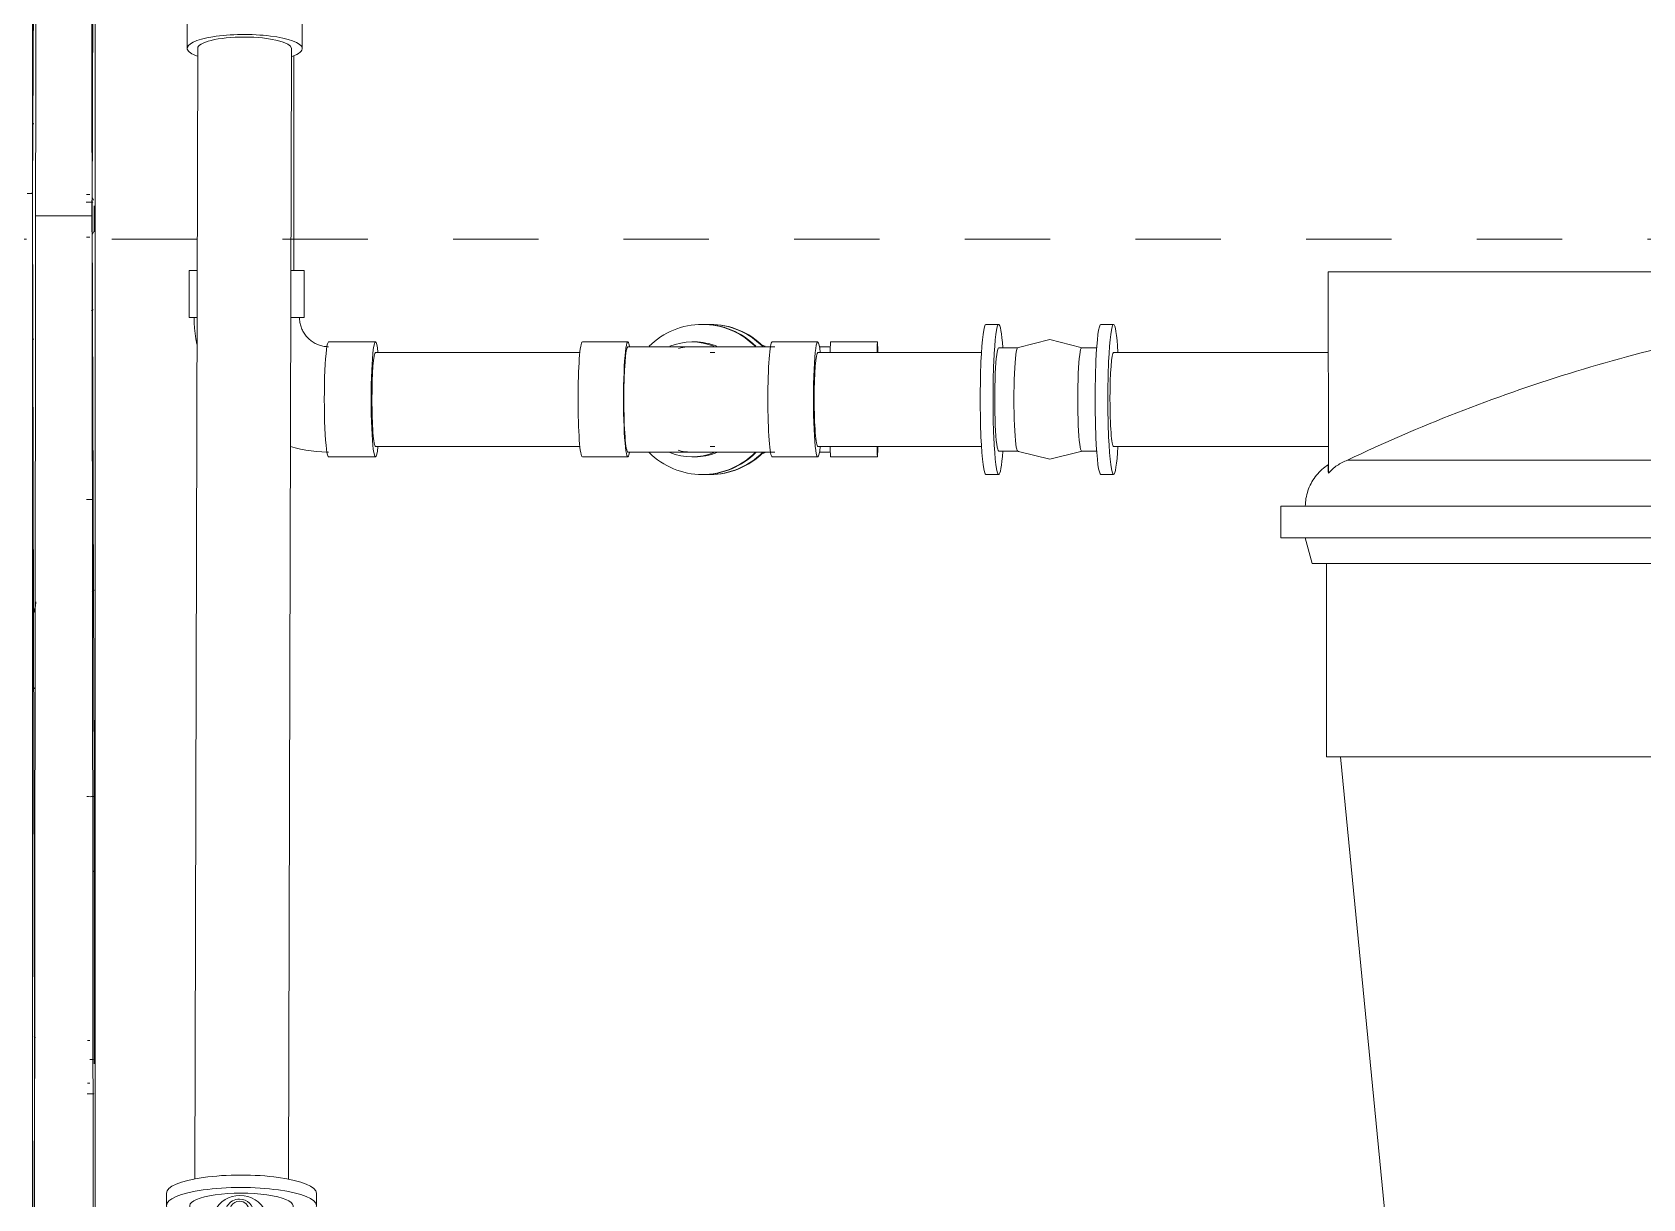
# Model space of a CAD drawing. Header units: metres. Extents: x 3 to 183, y -124 to 10.
# Drawn here: x 118.376 to 120.263, y 0.277 to 1.645 of the extents above; entities that cross this region are included whole.
import ezdxf

# ---------------------------------------------------------------- set-up
doc = ezdxf.new("R2010")
doc.units = ezdxf.units.M
doc.linetypes.add('Centre', pattern=[0.03175, 0.00635, -0.00475, 0.0159, -0.00475])
for name, color, linetype, lineweight in [('A-FLOR-LEVL', 7, 'Continuous', 9), ('A-GENM', 7, 'Continuous', 9), ('P-PIPE', 7, 'Continuous', 9), ('P-SANR-FIXT', 7, 'Continuous', 9)]:
    doc.layers.add(name, color=color, linetype=linetype, lineweight=lineweight)
pattern_1 = [(90, (91.294, 0), (-0.0037, 2e-19), [])]

# ---------------------------------------------------------------- blocks, each defined once
blk = doc.blocks.new('FP_374-Elevación 02')
at = {"layer": 'A-GENM', "color": 8, "true_color": 0x808080}
blk.add_line((91.3615, 0.463), (91.3588, 0.463), dxfattribs=at)
blk = doc.blocks.new('FP_375-Elevación 02')
at = {"layer": 'A-GENM', "color": 8, "true_color": 0x808080}
blk.add_line((91.3588, 0.413), (91.3615, 0.413), dxfattribs=at)
blk = doc.blocks.new('FP_376-Elevación 02')
at = {"layer": 'A-GENM', "color": 8, "true_color": 0x808080}
blk.add_line((91.3615, 1.4544), (91.3576, 1.4544), dxfattribs=at)
at = {"layer": 'A-GENM', "color": 116, "true_color": 0x008040}
blk.add_line((91.3646, 1.4508), (91.3657, 1.448), dxfattribs=at)
blk = doc.blocks.new('FP_377-Elevación 02')
at = {"layer": 'A-GENM', "color": 8, "true_color": 0x808080}
blk.add_line((91.3576, 1.4044), (91.3615, 1.4044), dxfattribs=at)
at = {"layer": 'A-GENM', "color": 116, "true_color": 0x008040}
blk.add_line((91.3657, 1.4107), (91.3646, 1.4079), dxfattribs=at)
blk = doc.blocks.new('FP_382-Elevación 02')
at = {"layer": 'A-GENM', "color": 8, "true_color": 0x808080}
for p, q in [((91.3671, -0.2139), (91.368, 0.44)), ((91.3666, -0.5264), (91.3669, -0.3038))]:
    blk.add_line(p, q, dxfattribs=at)
blk = doc.blocks.new('FP_384-Elevación 02')
at = {"layer": 'A-GENM', "color": 8, "true_color": 0x808080}
blk.add_line((91.368, 0.44), (91.3642, 1.4294), dxfattribs=at)
blk = doc.blocks.new('FP_385-Elevación 02')
at = {"layer": 'A-GENM', "color": 116, "true_color": 0x008040}
for p, q in [((91.3653, 1.3196), (91.3637, 1.3183)), ((91.3666, 0.9912), (91.3644, 0.9894)), ((91.3679, 0.6628), (91.3656, 0.661))]:
    blk.add_line(p, q, dxfattribs=at)
blk = doc.blocks.new('FP_386-Elevación 02')
at = {"layer": 'A-GENM', "color": 8, "true_color": 0x808080}
for p, q in [((91.3657, 1.8276), (91.368, 2.4226)), ((91.3642, 1.4294), (91.3653, 1.7176))]:
    blk.add_line(p, q, dxfattribs=at)
blk = doc.blocks.new('FP_414-Elevación 02')
at = {"layer": 'A-GENM', "color": 8, "true_color": 0x808080}
blk.add_line((91.368, -0.2139), (91.368, 1.7176), dxfattribs=at)
blk = doc.blocks.new('FP_415-Elevación 02')
at = {"layer": 'A-GENM', "color": 116, "true_color": 0x008040}
for p, q in [((91.3592, 1.4455), (91.3573, 1.4456)), ((91.3611, 1.4455), (91.3592, 1.4455)), ((91.3626, 1.4455), (91.3611, 1.4455)), ((91.3639, 1.4456), (91.3626, 1.4455)), ((91.3646, 1.4457), (91.3639, 1.4456)), ((91.3649, 1.4458), (91.3646, 1.4457)), ((91.3597, 1.0971), (91.3577, 1.0972)), ((91.3615, 1.0971), (91.3597, 1.0971)), ((91.3631, 1.0972), (91.3615, 1.0971)), ((91.3643, 1.0972), (91.3631, 1.0972)), ((91.365, 1.0973), (91.3643, 1.0972)), ((91.3653, 1.0975), (91.365, 1.0973)), ((91.3601, 0.7488), (91.3581, 0.7488)), ((91.3619, 0.7487), (91.3601, 0.7488)), ((91.3635, 0.7488), (91.3619, 0.7487)), ((91.3647, 0.7489), (91.3635, 0.7488)), ((91.3655, 0.749), (91.3647, 0.7489)), ((91.3657, 0.7491), (91.3655, 0.749)), ((91.3605, 0.4004), (91.3585, 0.4004)), ((91.3623, 0.4004), (91.3605, 0.4004)), ((91.3639, 0.4004), (91.3623, 0.4004)), ((91.3651, 0.4005), (91.3639, 0.4004)), ((91.3659, 0.4006), (91.3651, 0.4005)), ((91.3661, 0.4007), (91.3659, 0.4006))]:
    blk.add_line(p, q, dxfattribs=at)
blk = doc.blocks.new('FP_416-Elevación 02')
at = {"layer": 'A-GENM', "color": 8, "true_color": 0x808080}
blk.add_line((91.3661, -0.2139), (91.3638, 1.7176), dxfattribs=at)
blk = doc.blocks.new('FP_438-Elevación 02')
at = {"layer": 'A-GENM', "color": 116, "true_color": 0x008040}
for p, q in [((91.2945, 2.1918), (91.2951, 2.1918)), ((91.2951, 2.1918), (91.2957, 2.1917)), ((91.2957, 2.1917), (91.2962, 2.1916)), ((91.2962, 2.1916), (91.2967, 2.1915)), ((91.2967, 2.1915), (91.2972, 2.1913)), ((91.2972, 2.1913), (91.2976, 2.1912)), ((91.2976, 2.1912), (91.2979, 2.191)), ((91.2979, 2.191), (91.2982, 2.1909)), ((91.2982, 2.1909), (91.2983, 2.1907)), ((91.2983, 2.1907), (91.2985, 2.1905)), ((91.2985, 2.1905), (91.2985, 2.1903)), ((91.2942, 1.8651), (91.2948, 1.865)), ((91.2948, 1.865), (91.2953, 1.8649)), ((91.2953, 1.8649), (91.2957, 1.8648)), ((91.2957, 1.8648), (91.2961, 1.8646)), ((91.2961, 1.8646), (91.2964, 1.8645)), ((91.2964, 1.8645), (91.2967, 1.8643)), ((91.2967, 1.8643), (91.2969, 1.8641)), ((91.2969, 1.8641), (91.297, 1.8639)), ((91.297, 1.8639), (91.297, 1.8637)), ((91.2942, 1.5382), (91.2946, 1.5381)), ((91.2946, 1.5381), (91.2949, 1.5379)), ((91.2949, 1.5379), (91.2952, 1.5377)), ((91.2952, 1.5377), (91.2954, 1.5375)), ((91.2954, 1.5375), (91.2955, 1.5374)), ((91.2955, 1.5374), (91.2955, 1.5372))]:
    blk.add_line(p, q, dxfattribs=at)
blk = doc.blocks.new('FP_439-Elevación 02')
at = {"layer": 'A-GENM', "color": 8, "true_color": 0x808080}
blk.add_line((91.2944, 1.4563), (91.299, 2.4623), dxfattribs=at)
blk = doc.blocks.new('FP_440-Elevación 02')
at = {"layer": 'A-GENM', "color": 116, "true_color": 0x008040}
for p, q in [((91.2945, 1.2859), (91.2944, 1.286)), ((91.2946, 1.2858), (91.2945, 1.2859)), ((91.2948, 1.2857), (91.2946, 1.2858)), ((91.2949, 1.2857), (91.2948, 1.2857)), ((91.295, 1.2856), (91.2949, 1.2857)), ((91.295, 1.2855), (91.295, 1.2856)), ((91.2951, 1.2854), (91.295, 1.2855)), ((91.2952, 1.2853), (91.2951, 1.2854)), ((91.2953, 1.2852), (91.2952, 1.2853)), ((91.2954, 1.2852), (91.2953, 1.2852)), ((91.2954, 1.2851), (91.2954, 1.2852)), ((91.2955, 1.285), (91.2954, 1.2851)), ((91.2955, 1.2849), (91.2955, 1.285)), ((91.2956, 1.2848), (91.2955, 1.2849)), ((91.2955, 1.2849), (91.2955, 1.2849)), ((91.2956, 1.2847), (91.2956, 1.2848)), ((91.2956, 1.2846), (91.2956, 1.2847)), ((91.2956, 1.2845), (91.2956, 1.2846)), ((91.2946, 0.8772), (91.2945, 0.8773)), ((91.2948, 0.8771), (91.2946, 0.8772)), ((91.2949, 0.8771), (91.2948, 0.8771)), ((91.2951, 0.877), (91.2949, 0.8771)), ((91.2952, 0.8769), (91.2951, 0.877)), ((91.2953, 0.8768), (91.2952, 0.8769)), ((91.2955, 0.8767), (91.2953, 0.8768)), ((91.2956, 0.8766), (91.2955, 0.8767)), ((91.2957, 0.8765), (91.2956, 0.8766)), ((91.2958, 0.8765), (91.2957, 0.8765)), ((91.2959, 0.8764), (91.2958, 0.8765)), ((91.296, 0.8763), (91.2959, 0.8764)), ((91.2961, 0.8762), (91.296, 0.8763)), ((91.2962, 0.8761), (91.2961, 0.8762)), ((91.2963, 0.876), (91.2962, 0.8761)), ((91.2962, 0.8761), (91.2962, 0.8761)), ((91.2964, 0.8759), (91.2963, 0.876)), ((91.2964, 0.8758), (91.2964, 0.8759)), ((91.2965, 0.8757), (91.2964, 0.8758)), ((91.2965, 0.8756), (91.2965, 0.8757)), ((91.2965, 0.8757), (91.2965, 0.8757)), ((91.2965, 0.8755), (91.2965, 0.8756)), ((91.2966, 0.8754), (91.2965, 0.8755)), ((91.2966, 0.8754), (91.2966, 0.8754)), ((91.2964, 0.4675), (91.2963, 0.4676)), ((91.2966, 0.4674), (91.2964, 0.4675)), ((91.2967, 0.4674), (91.2966, 0.4674)), ((91.2968, 0.4673), (91.2967, 0.4674)), ((91.2969, 0.4672), (91.2968, 0.4673)), ((91.297, 0.4671), (91.2969, 0.4672)), ((91.2971, 0.467), (91.297, 0.4671)), ((91.2972, 0.4669), (91.2971, 0.467)), ((91.2971, 0.467), (91.2971, 0.467)), ((91.2973, 0.4668), (91.2972, 0.4669)), ((91.2973, 0.4667), (91.2973, 0.4668)), ((91.2974, 0.4666), (91.2973, 0.4667)), ((91.2975, 0.4665), (91.2974, 0.4666)), ((91.2974, 0.4666), (91.2974, 0.4666)), ((91.2975, 0.4664), (91.2975, 0.4665)), ((91.2975, 0.4663), (91.2975, 0.4664)), ((91.2975, 0.4662), (91.2975, 0.4663)), ((91.2975, 0.4663), (91.2975, 0.4663))]:
    blk.add_line(p, q, dxfattribs=at)
blk = doc.blocks.new('FP_441-Elevación 02')
at = {"layer": 'A-GENM', "color": 8, "true_color": 0x808080}
blk.add_line((91.2968, 0.4539), (91.2944, 1.4563), dxfattribs=at)
blk = doc.blocks.new('FP_443-Elevación 02')
at = {"layer": 'A-GENM', "color": 8, "true_color": 0x808080}
blk.add_line((91.2945, -0.5311), (91.2968, 0.4539), dxfattribs=at)
blk = doc.blocks.new('FP_444-Elevación 02')
at = {"layer": 'A-GENM', "color": 8, "true_color": 0x808080}
blk.add_line((91.2957, -0.531), (91.3022, 5.3437), dxfattribs=at)
blk = doc.blocks.new('FP_445-Elevación 02')
at = {"layer": 'A-GENM', "color": 116, "true_color": 0x008040}
for p, q in [((91.2956, 0.9641), (91.2957, 0.9644)), ((91.2957, 0.9644), (91.2958, 0.9646)), ((91.2958, 0.9646), (91.2959, 0.9649)), ((91.2959, 0.9649), (91.296, 0.9652)), ((91.296, 0.9652), (91.2961, 0.9655)), ((91.2961, 0.9655), (91.2962, 0.9658)), ((91.2962, 0.9658), (91.2963, 0.9661)), ((91.2963, 0.9664), (91.2964, 0.9667)), ((91.2963, 0.9661), (91.2963, 0.9664)), ((91.2964, 0.9667), (91.2965, 0.967)), ((91.2965, 0.967), (91.2966, 0.9673)), ((91.2966, 0.9673), (91.2967, 0.9676)), ((91.2967, 0.9676), (91.2968, 0.9679)), ((91.2968, 0.9679), (91.2969, 0.9682)), ((91.2969, 0.9685), (91.297, 0.9688)), ((91.2969, 0.9682), (91.2969, 0.9685)), ((91.297, 0.9688), (91.2971, 0.9691)), ((91.2971, 0.9691), (91.2972, 0.9693)), ((91.2972, 0.9696), (91.2973, 0.9699)), ((91.2972, 0.9693), (91.2972, 0.9696)), ((91.2973, 0.9699), (91.2974, 0.9702)), ((91.2974, 0.9705), (91.2975, 0.9708)), ((91.2974, 0.9702), (91.2974, 0.9705)), ((91.2975, 0.9711), (91.2976, 0.9714)), ((91.2975, 0.9708), (91.2975, 0.9711)), ((91.2976, 0.9717), (91.2977, 0.972)), ((91.2976, 0.9714), (91.2976, 0.9717)), ((91.2977, 0.9723), (91.2978, 0.9726)), ((91.2977, 0.972), (91.2977, 0.9723)), ((91.2978, 0.9728), (91.2979, 0.9731)), ((91.2978, 0.9726), (91.2978, 0.9728)), ((91.2979, 0.9737), (91.298, 0.974)), ((91.2979, 0.9734), (91.2979, 0.9737)), ((91.2979, 0.9731), (91.2979, 0.9734)), ((91.298, 0.9749), (91.2981, 0.9752)), ((91.298, 0.9746), (91.298, 0.9749)), ((91.298, 0.9743), (91.298, 0.9746)), ((91.298, 0.974), (91.298, 0.9743)), ((91.2981, 0.9769), (91.2981, 0.9772)), ((91.2981, 0.9766), (91.2981, 0.9769)), ((91.2981, 0.9763), (91.2981, 0.9766)), ((91.2981, 0.976), (91.2981, 0.9763)), ((91.2981, 0.9758), (91.2981, 0.976)), ((91.2981, 0.9755), (91.2981, 0.9758)), ((91.2981, 0.9752), (91.2981, 0.9755))]:
    blk.add_line(p, q, dxfattribs=at)
blk = doc.blocks.new('FP_446-Elevación 02')
at = {"layer": 'A-GENM', "color": 8, "true_color": 0x808080}
blk.add_line((91.2944, -0.5311), (91.2944, 2.4416), dxfattribs=at)
blk = doc.blocks.new('M_Cercha-Bodega - M_Cercha-Bodega-2112394-Elevación 02')
at = {"layer": 'A-GENM', "true_color": 0x008040}
h = blk.add_hatch(dxfattribs=at)
h.set_pattern_fill('FP_67', color=116, style=0, pattern_type=2)
h.set_pattern_definition(pattern_1)
h.paths.add_polyline_path([(91.2941, -0.5311), (91.2945, -0.5311), (91.2962, 0.6992), (91.295, 1.5704), (91.2985, 2.5696), (91.2951, 3.5511), (91.2944, 3.392), (91.2981, 2.3624), (91.2944, 1.3328), (91.2955, 0.8326), (91.2959, 0.224), (91.2941, -0.5284)])
h.paths.add_polyline_path([(91.3009, 4.4661), (91.3, 4.6592), (91.3008, 4.4704)])
h = blk.add_hatch(dxfattribs=at)
h.set_pattern_fill('FP_79', color=116, style=0, pattern_type=2)
h.set_pattern_definition([(90.068, (91.315, 0.68108), (-0.34998, 5e-06), [])])
h.paths.add_polyline_path([(91.2957, -0.531), (91.3597, -0.5269), (91.3594, -0.3038), (91.2959, -0.3038), (91.2957, -0.5284)])
h.paths.add_polyline_path([(91.2971, -0.2138), (91.3593, -0.2138), (91.3573, 1.4236), (91.2979, 1.4236), (91.2968, -0.2138)])
h.paths.add_polyline_path([(91.3573, 1.4325), (91.3573, 1.4325), (91.357, 1.7176), (91.2982, 1.7176), (91.2989, 1.4325), (91.3196, 1.4325)])
h.paths.add_polyline_path([(91.2994, 1.8276), (91.3569, 1.8276), (91.3549, 3.4123), (91.3001, 3.4123), (91.299, 1.8276)])
h.paths.add_polyline_path([(91.3018, 3.4258), (91.355, 3.4258), (91.3547, 3.6329), (91.3003, 3.6329), (91.3001, 3.4258), (91.3016, 3.4258)])
h.paths.add_polyline_path([(91.3196, 3.7429), (91.3546, 3.7429), (91.3541, 4.1687), (91.3009, 4.1685), (91.3016, 3.7429), (91.3022, 3.7429)])
h = blk.add_hatch(dxfattribs=at)
h.set_pattern_fill('FP_67', color=116, style=0, pattern_type=2)
h.set_pattern_definition(pattern_1)
h.paths.add_polyline_path([(91.294, -0.5311), (91.2941, -0.5311), (91.2944, 0.0656), (91.294, -0.5284)])
h.paths.add_polyline_path([(91.294, 1.4619), (91.2944, 1.7684), (91.294, 1.462)])
h.paths.add_polyline_path([(91.294, 3.4721), (91.2944, 3.6929), (91.294, 3.4722)])
h = blk.add_hatch(dxfattribs=at)
h.set_pattern_fill('FP_67', color=116, style=0, pattern_type=2)
h.set_pattern_definition(pattern_1)
h.paths.add_polyline_path([(91.3665, -0.5264), (91.3666, -0.5264), (91.3664, -0.4888)])
h.paths.add_polyline_path([(91.3671, -0.2138), (91.3673, 0.62), (91.3647, 1.5704), (91.3644, 1.2519), (91.3673, 0.224), (91.3669, -0.2138)])
h.paths.add_polyline_path([(91.3657, 1.8276), (91.3674, 2.53), (91.3621, 3.4712), (91.362, 3.3128), (91.3674, 2.3585), (91.3657, 1.8276)])
h = blk.add_hatch(dxfattribs=at)
h.set_pattern_fill('FP_67', color=116, style=0, pattern_type=2)
h.set_pattern_definition(pattern_1)
h.paths.add_polyline_path([(91.3676, 1.4107), (91.3665, 1.448), (91.3642, 1.448), (91.3653, 1.4107), (91.3676, 1.4107)])
h = blk.add_hatch(dxfattribs=at)
h.set_pattern_fill('FP_69', color=116, style=0, pattern_type=2)
h.set_pattern_definition([(89.776, (91.301, -1.762), (-0.349983, -2e-06), [])])
h.paths.add_polyline_path([(91.299, 1.4294), (91.3573, 1.4294), (91.3568, 1.4325), (91.2979, 1.4318), (91.2989, 1.4294)])
h = blk.add_hatch(dxfattribs=at)
h.set_pattern_fill('FP_68', color=116, style=0, pattern_type=2)
h.set_pattern_definition([(90.224, (91.311, 2.105), (-0.34998, 2e-06), [])])
h.paths.add_polyline_path([(91.3536, 1.4236), (91.3573, 1.4236), (91.3568, 1.4294), (91.2979, 1.4294), (91.2989, 1.4236), (91.3196, 1.4236)])
at = {"layer": 'A-GENM', "color": 8, "true_color": 0x808080}
for p, q in [((91.2942, 1.4394), (91.2942, 1.4767)), ((91.2977, 1.4767), (91.2977, 1.4394)), ((91.364, 1.4107), (91.364, 1.448)), ((91.3678, 1.448), (91.3678, 1.4107)), ((91.3573, 1.4294), (91.2979, 1.4294)), ((91.2942, 0.4352), (91.2942, 0.4725)), ((91.2966, 0.4725), (91.2966, 0.4352)), ((91.3651, 0.4193), (91.3651, 0.4566)), ((91.3678, 0.4566), (91.3678, 0.4193))]:
    blk.add_line(p, q, dxfattribs=at)
for points, knots in [([(91.2944, 1.4563), (91.2945, 1.4562), (91.2943, 1.4561), (91.2937, 1.456), (91.2927, 1.4558), (91.2909, 1.4557), (91.2893, 1.4556), (91.2882, 1.4556)], [0, 0, 0, 0, 0.166667, 0.333333, 0.5, 0.666667, 1, 1, 1, 1]), ([(91.3617, 0.4407), (91.3628, 0.4407), (91.3645, 0.4407), (91.3663, 0.4405), (91.3673, 0.4404), (91.3679, 0.4402), (91.368, 0.4401), (91.368, 0.44)], [0, 0, 0, 0, 0.333333, 0.5, 0.666667, 0.833333, 1, 1, 1, 1])]:
    blk.add_open_spline(points, degree=3, knots=knots, dxfattribs=at)
blk.add_open_spline([(91.3637, 1.4294), (91.3637, 1.4294), (91.3636, 1.4294), (91.3629, 1.4294), (91.3619, 1.4294), (91.3605, 1.4294), (91.359, 1.4294), (91.3579, 1.4294), (91.3573, 1.4294)], degree=3, dxfattribs=at)
for name in ['FP_446-Elevación 02', 'FP_444-Elevación 02', 'FP_445-Elevación 02', 'FP_416-Elevación 02', 'FP_414-Elevación 02', 'FP_415-Elevación 02', 'FP_439-Elevación 02', 'FP_386-Elevación 02', 'FP_438-Elevación 02', 'FP_441-Elevación 02', 'FP_376-Elevación 02', 'FP_384-Elevación 02', 'FP_377-Elevación 02', 'FP_385-Elevación 02', 'FP_440-Elevación 02', 'FP_443-Elevación 02', 'FP_374-Elevación 02', 'FP_382-Elevación 02', 'FP_375-Elevación 02']:
    blk.add_blockref(name, (0, 0), dxfattribs=at)
blk = doc.blocks.new('YADRAN_LASQUEMAS_ARQ_MO_006_E02_rvt-3-Elevación 02')
at = {"layer": 'A-GENM', "color": 8, "lineweight": 9, "true_color": 0x808080}
blk.add_blockref('M_Cercha-Bodega - M_Cercha-Bodega-2112394-Elevación 02', (0, 0), dxfattribs=at)
blk = doc.blocks.new('M_Las Quemas- Abastecimiento - M_Las Quemas- Abastecimiento-V362-Elevación 02')
at = {"layer": 'P-SANR-FIXT', "color": 8, "lineweight": 18, "true_color": 0x808080}
for p, q in [((92.8132, 1.3639), (92.8131, 1.3639)), ((92.8131, 1.3639), (92.8131, 1.2694)), ((92.8133, 1.128), (92.8132, 1.3639)), ((92.8132, 1.3639), (93.5842, 1.3639)), ((93.5848, 1.3639), (93.5439, 1.1318)), ((93.5781, 1.3292), (93.5842, 1.3639)), ((93.5842, 1.3639), (93.5848, 1.3639)), ((93.5848, 1.3639), (93.751, 1.3639)), ((93.751, 1.3639), (94.5245, 1.3639)), ((93.7918, 1.1322), (93.751, 1.3639)), ((94.5245, 1.3639), (94.5245, 1.1274)), ((92.8358, 1.1432), (93.5459, 1.1432)), ((93.7899, 1.1432), (94.5015, 1.1432)), ((92.7577, 1.0892), (92.7577, 1.0521)), ((92.7577, 1.0892), (93.6693, 1.0892)), ((93.6693, 1.0892), (94.5793, 1.0892)), ((94.5793, 1.0521), (94.5793, 1.0892)), ((92.7577, 1.0521), (93.6693, 1.0521)), ((92.7863, 1.0521), (92.7944, 1.0221)), ((93.6693, 1.0521), (94.5793, 1.0521)), ((94.5427, 1.0221), (94.5507, 1.0521)), ((92.7944, 1.0221), (93.6692, 1.0221)), ((92.811, 1.0221), (92.811, 0.7953)), ((93.6692, 1.0221), (94.5427, 1.0221)), ((94.5261, 0.7953), (94.5261, 1.0221)), ((92.811, 0.7953), (93.6692, 0.7953)), ((92.8277, 0.7953), (92.9529, -0.4944)), ((93.6692, 0.7953), (94.5261, 0.7953)), ((94.3798, -0.54), (94.5093, 0.7953))]:
    blk.add_line(p, q, dxfattribs=at)
at = {"layer": 'P-SANR-FIXT', "color": 8, "lineweight": 18, "true_color": 0x808080, "flags": 128}
for points in [[(92.7863, 1.0892), (92.7864, 1.0915), (92.7865, 1.0938), (92.7868, 1.0961), (92.7871, 1.0984), (92.7875, 1.1007), (92.7881, 1.1029), (92.7887, 1.1052), (92.7894, 1.1074), (92.7901, 1.1096), (92.791, 1.1117), (92.792, 1.1138), (92.793, 1.1159), (92.7941, 1.1179), (92.7953, 1.1199), (92.7966, 1.1218), (92.7979, 1.1237), (92.7994, 1.1255), (92.8009, 1.1273), (92.8024, 1.129), (92.8041, 1.1306), (92.8058, 1.1322), (92.8075, 1.1337), (92.8093, 1.1351), (92.8112, 1.1364), (92.8131, 1.1377), (92.8131, 1.1377)], [(94.5244, 1.1374), (94.5263, 1.1361), (94.5282, 1.1347), (94.53, 1.1333), (94.5317, 1.1318), (94.5334, 1.1302), (94.535, 1.1285), (94.5366, 1.1268), (94.538, 1.1251), (94.5395, 1.1232), (94.5408, 1.1213), (94.542, 1.1194), (94.5432, 1.1174), (94.5443, 1.1154), (94.5453, 1.1133), (94.5463, 1.1112), (94.5471, 1.109), (94.5479, 1.1068), (94.5485, 1.1046), (94.5491, 1.1024), (94.5496, 1.1001), (94.55, 1.0979), (94.5503, 1.0956), (94.5506, 1.0933), (94.5507, 1.091), (94.5507, 1.0892)]]:
    blk.add_lwpolyline(points, dxfattribs=at)
at = {"layer": 'P-SANR-FIXT', "color": 8, "lineweight": 18, "true_color": 0x808080}
for points, knots in [([(93.5781, 1.3292), (93.5426, 1.3276), (93.4723, 1.3224), (93.3101, 1.3015), (93.1393, 1.2619), (92.9633, 1.2003), (92.8778, 1.1633), (92.8358, 1.1432)], [-1, -1, -1, -1, -0.863636, -0.727273, -0.363636, -0.181818, 0, 0, 0, 0]), ([(93.5459, 1.1432), (93.5497, 1.165), (93.5566, 1.2049), (93.5651, 1.2538), (93.5705, 1.285), (93.5738, 1.3042), (93.5758, 1.3156), (93.5772, 1.3242), (93.5778, 1.3279), (93.5781, 1.3292)], [-1, -1, -1, -1, -0.8, -0.6, -0.4, -0.3, -0.2, -0.1, 0, 0, 0, 0]), ([(94.5015, 1.1432), (94.4381, 1.1734), (94.3299, 1.2181), (94.1732, 1.2665), (94.0589, 1.2928), (93.9665, 1.3089), (93.8968, 1.3184), (93.8269, 1.3253), (93.7803, 1.3283), (93.7571, 1.3293)], [-1, -1, -1, -1, -0.7272727, -0.5454545, -0.3636364, -0.2727273, -0.1818182, -0.0909091, -0.0008041, -0.0008041, -0.0008041, -0.0008041]), ([(92.8133, 1.128), (92.8132, 1.13), (92.8132, 1.1324), (92.8132, 1.1348), (92.8132, 1.136), (92.8132, 1.1368), (92.8132, 1.1377), (92.8131, 1.1378), (92.8131, 1.1377)], [-1, -1, -1, -1, -0.85, -0.775, -0.7, -0.625, -0.55, -0.4, -0.4, -0.4, -0.4])]:
    blk.add_open_spline(points, degree=3, knots=knots, dxfattribs=at)
for points in [[(92.8358, 1.1432), (92.8314, 1.1416), (92.8233, 1.1374), (92.8164, 1.1314), (92.8133, 1.128)], [(93.5439, 1.1318), (93.5443, 1.1343), (93.5451, 1.1387), (93.5456, 1.1419), (93.5459, 1.1432)], [(93.6692, 1.1386), (93.6483, 1.1387), (93.6064, 1.1378), (93.5647, 1.1342), (93.5439, 1.1318)], [(93.7918, 1.1322), (93.7715, 1.1345), (93.7307, 1.1378), (93.6897, 1.1387), (93.6692, 1.1386)], [(94.5245, 1.1274), (94.5224, 1.1298), (94.518, 1.1341), (94.5101, 1.1395), (94.5044, 1.1421), (94.5015, 1.1432)]]:
    blk.add_open_spline(points, degree=3, dxfattribs=at)
blk = doc.blocks.new('Plastico - Codo - PL - Codo-2190423-Elevación 02')
at = {"layer": 'P-PIPE'}
for p, q in [((92.2848, 1.2818), (92.2298, 1.2818)), ((92.2298, 1.147), (92.2848, 1.147))]:
    blk.add_line(p, q, dxfattribs=at)
at = {"layer": 'P-PIPE', "flags": 128}
for points in [[(92.2164, 1.2762), (92.2178, 1.2762), (92.2218, 1.2762), (92.2259, 1.2762), (92.2298, 1.2762)], [(92.2298, 1.1527), (92.2257, 1.1527), (92.2217, 1.1527), (92.2176, 1.1527)]]:
    blk.add_lwpolyline(points, dxfattribs=at)
at = {"layer": 'P-PIPE'}
for centre, ratio, start_param, end_param in [((92.2848, 1.2144), 0.010994, 5.677215, 6.889156), ((92.1275, 1.2144), 0.997994, 5.891001, 5.941948), ((92.2298, 1.2144), 0.010994, 0, 0.609376), ((92.1275, 1.2144), 0.997994, 3.484818, 3.533777), ((92.2298, 1.2144), 0.010994, 2.535622, 3.141593), ((92.2848, 1.2144), 0.010994, 2.535622, 3.747563)]:
    blk.add_ellipse(centre, major_axis=(0, 0.0674), ratio=ratio, start_param=start_param, end_param=end_param, dxfattribs=at)
blk = doc.blocks.new('Plastico - Tee - PL - Tee-2191905-Elevación 02')
at = {"layer": 'P-PIPE'}
for p, q in [((91.9922, 1.2818), (91.9389, 1.2818)), ((92.1614, 1.2762), (91.9922, 1.2762)), ((92.0672, 1.2762), (92.0673, 1.2762)), ((92.0707, 1.2818), (92.0673, 1.2818)), ((92.2148, 1.2818), (92.1614, 1.2818)), ((91.9922, 1.1527), (92.1614, 1.1527)), ((92.0673, 1.1527), (92.0671, 1.1527)), ((91.9389, 1.147), (91.9922, 1.147)), ((92.0673, 1.147), (92.0707, 1.147)), ((92.1614, 1.147), (92.2148, 1.147))]:
    blk.add_line(p, q, dxfattribs=at)
at = {"layer": 'P-PIPE', "flags": 128}
for points in [[(92.0517, 1.2742), (92.0542, 1.2748), (92.0566, 1.2753), (92.059, 1.2756), (92.0615, 1.2759), (92.0639, 1.2761), (92.0664, 1.2762)], [(92.1644, 1.2762), (92.1602, 1.2762), (92.156, 1.2762), (92.1519, 1.2762), (92.1478, 1.2762), (92.1437, 1.2762), (92.1397, 1.2762), (92.1357, 1.2762), (92.1318, 1.2762), (92.1279, 1.2762), (92.1242, 1.2762), (92.1205, 1.2762), (92.1168, 1.2762), (92.1133, 1.2762), (92.1099, 1.2762), (92.1065, 1.2762), (92.1033, 1.2762), (92.1002, 1.2762), (92.0972, 1.2762), (92.0943, 1.2762), (92.0915, 1.2762), (92.0889, 1.2762), (92.0864, 1.2762), (92.084, 1.2762), (92.0818, 1.2762), (92.0797, 1.2762), (92.0778, 1.2762), (92.076, 1.2762), (92.0744, 1.2762), (92.0729, 1.2762), (92.0716, 1.2762), (92.0705, 1.2762), (92.0695, 1.2762), (92.0687, 1.2762), (92.068, 1.2762), (92.0676, 1.2762), (92.0672, 1.2762), (92.0671, 1.2762)], [(92.0646, 1.1527), (92.0621, 1.1529), (92.0597, 1.1531), (92.0572, 1.1534), (92.0548, 1.1539), (92.0524, 1.1544), (92.0511, 1.1548)], [(92.0672, 1.1527), (92.0674, 1.1527), (92.0678, 1.1527), (92.0684, 1.1527), (92.0692, 1.1527), (92.0701, 1.1527), (92.0712, 1.1527), (92.0724, 1.1527), (92.0738, 1.1527), (92.0754, 1.1527), (92.0771, 1.1527), (92.079, 1.1527), (92.081, 1.1527), (92.0832, 1.1527), (92.0855, 1.1527), (92.0879, 1.1527), (92.0905, 1.1527), (92.0932, 1.1527), (92.096, 1.1527), (92.099, 1.1527), (92.1021, 1.1527), (92.1053, 1.1527), (92.1086, 1.1527), (92.112, 1.1527), (92.1155, 1.1527), (92.1191, 1.1527), (92.1227, 1.1527), (92.1265, 1.1527), (92.1303, 1.1527), (92.1342, 1.1527), (92.1382, 1.1527), (92.1422, 1.1527), (92.1462, 1.1527), (92.1503, 1.1527), (92.1544, 1.1527), (92.1586, 1.1527), (92.1628, 1.1527), (92.1644, 1.1527)]]:
    blk.add_lwpolyline(points, dxfattribs=at)
at = {"layer": 'P-PIPE'}
for centre, major_axis, ratio, start_param, end_param in [((91.9922, 1.2144), (0, 0.0674), 0.075377, 5.891001, 7.853982), ((92.2148, 1.2144), (0, 0.0674), 0.075377, 5.676544, 7.853982), ((91.9389, 1.2144), (0, 0.0674), 0.075377, 0, 1.570796), ((91.9922, 1.2144), (0, 0.0617), 0.075377, 0, 1.570796), ((92.0673, 1.2144), (0, 0.0674), 0.997994, 5.891001, 6.675369), ((92.0707, 1.2144), (0, 0.0674), 0.997994, 5.891001, 6.283185), ((92.1614, 1.2144), (0, 0.0674), 0.075377, 0, 1.570796), ((91.9389, 1.2144), (0, 0.0674), 0.075377, 1.570796, 3.141593), ((91.9922, 1.2144), (0, 0.0674), 0.075377, 1.570796, 3.533777), ((91.9922, 1.2144), (0, 0.0618), 0.075377, 1.570796, 3.141593), ((92.1614, 1.2144), (0, 0.0674), 0.075377, 1.570796, 3.141593), ((92.2148, 1.2144), (0, 0.0674), 0.075377, 1.570796, 3.747563), ((92.0673, 1.2144), (0, 0.0674), 0.997994, 2.749408, 3.533777), ((92.0707, 1.2144), (0, 0.0674), 0.997994, 3.141593, 3.533777)]:
    blk.add_ellipse(centre, major_axis=major_axis, ratio=ratio, start_param=start_param, end_param=end_param, dxfattribs=at)
blk = doc.blocks.new('M_Ball Valve - 50-150 mm - 110 mm-V474-Elevación 02')
at = {"layer": 'P-PIPE'}
for p, q in [((92.4269, 1.3024), (92.4119, 1.3024)), ((92.5615, 1.3024), (92.5466, 1.3024)), ((92.4493, 1.2749), (92.4269, 1.2749)), ((92.5418, 1.2749), (92.5241, 1.2749)), ((92.4269, 1.1539), (92.4493, 1.1539)), ((92.5241, 1.1539), (92.5418, 1.1539)), ((92.4119, 1.1264), (92.4269, 1.1264)), ((92.5466, 1.1264), (92.5615, 1.1264))]:
    blk.add_line(p, q, dxfattribs=at)
at = {"layer": 'P-PIPE', "flags": 128}
for points in [[(92.4867, 1.2845), (92.4502, 1.2754), (92.4491, 1.2749)], [(92.4867, 1.2845), (92.5233, 1.2754), (92.5243, 1.2749)], [(92.4867, 1.1443), (92.4502, 1.1534), (92.4491, 1.154)], [(92.4867, 1.1443), (92.5233, 1.1534), (92.5243, 1.154)]]:
    blk.add_lwpolyline(points, dxfattribs=at)
at = {"layer": 'P-PIPE'}
for centre, major_axis, start_param, end_param in [((92.4119, 1.2144), (0, 0.088), 0, 3.141593), ((92.4269, 1.2144), (0, 0.088), 0, 3.141593), ((92.4269, 1.2144), (0, 0.088), 5.473003, 6.283185), ((92.5466, 1.2144), (0, 0.088), 0, 3.141593), ((92.5615, 1.2144), (0, 0.088), 0, 3.141593), ((92.5615, 1.2144), (0, 0.088), 5.393525, 6.283185), ((92.4269, 1.2144), (0, 0.0605), 0, 3.141593), ((92.4493, 1.2144), (0, 0.0605), 0, 3.141593), ((92.5241, 1.2144), (0, 0.0605), 0, 3.141593), ((92.4269, 1.2144), (0, 0.088), 3.141593, 3.951775), ((92.5615, 1.2144), (0, 0.088), 3.141593, 4.03078)]:
    blk.add_ellipse(centre, major_axis=major_axis, ratio=0.075377, start_param=start_param, end_param=end_param, dxfattribs=at)
blk = doc.blocks.new('M_Ball Valve - 50-150 mm - 110 mm-V475-Elevación 02')
at = {"layer": 'P-PIPE'}
for p, q in [((92.0803, 1.3024), (92.0793, 1.3024)), ((92.0888, 1.3024), (92.0879, 1.3024)), ((92.0793, 1.1264), (92.0803, 1.1264)), ((92.0879, 1.1264), (92.0888, 1.1264))]:
    blk.add_line(p, q, dxfattribs=at)
for centre, start_param, end_param in [((92.0793, 1.2144), 0, 0.785398), ((92.0793, 1.2144), 5.497787, 6.283185), ((92.0803, 1.2144), 5.497787, 6.283185), ((92.0879, 1.2144), 0, 0.049221), ((92.0879, 1.2144), 5.497787, 6.283185), ((92.0888, 1.2144), 5.497787, 6.283185), ((92.0793, 1.2144), 2.356194, 3.141593), ((92.0793, 1.2144), 3.141593, 3.926991), ((92.0803, 1.2144), 3.141593, 3.926991), ((92.0879, 1.2144), 3.141593, 3.926991), ((92.0888, 1.2144), 3.141593, 3.926991), ((92.0879, 1.2144), 3.092372, 3.141593)]:
    blk.add_ellipse(centre, major_axis=(0, 0.088), ratio=0.997994, start_param=start_param, end_param=end_param, dxfattribs=at)
blk = doc.blocks.new('Plastico - Codo - PL - Codo-V476-Elevación 02')
at = {"layer": 'P-PIPE'}
for p, q in [((91.4782, 1.3656), (91.4782, 1.3106)), ((91.487, 1.3656), (91.4782, 1.3656)), ((91.6128, 1.3656), (91.5978, 1.3656)), ((91.613, 1.3656), (91.6128, 1.3656)), ((91.613, 1.3106), (91.613, 1.3656)), ((91.4782, 1.3106), (91.4869, 1.3106)), ((91.5976, 1.3106), (91.6128, 1.3106)), ((91.6128, 1.3106), (91.613, 1.3106)), ((91.6964, 1.2818), (91.6415, 1.2818)), ((91.6415, 1.147), (91.6964, 1.147))]:
    blk.add_line(p, q, dxfattribs=at)
at = {"layer": 'P-PIPE', "flags": 128}
for points in [[(91.4839, 1.3106), (91.484, 1.3043), (91.4844, 1.298), (91.485, 1.2917), (91.4859, 1.2855), (91.487, 1.2793)], [(91.6415, 1.2762), (91.6402, 1.2762), (91.6388, 1.2763), (91.6375, 1.2764), (91.6361, 1.2766), (91.6348, 1.2768), (91.6335, 1.2771), (91.6321, 1.2775), (91.6308, 1.2779), (91.6296, 1.2783), (91.6283, 1.2789), (91.627, 1.2794), (91.6258, 1.28), (91.6246, 1.2807), (91.6235, 1.2814), (91.6223, 1.2821), (91.6212, 1.2829), (91.6201, 1.2838), (91.6191, 1.2847), (91.6181, 1.2856), (91.6171, 1.2865), (91.6161, 1.2876), (91.6153, 1.2886), (91.6144, 1.2897), (91.6136, 1.2908), (91.6128, 1.2919), (91.6121, 1.2931), (91.6114, 1.2943), (91.6108, 1.2955), (91.6102, 1.2968), (91.6097, 1.2981), (91.6092, 1.2994), (91.6088, 1.3007), (91.6084, 1.302), (91.6081, 1.3034), (91.6079, 1.3047), (91.6077, 1.3061), (91.6075, 1.3075), (91.6074, 1.3089), (91.6074, 1.3102), (91.6074, 1.3106)], [(91.5968, 1.1592), (91.6024, 1.1576), (91.6085, 1.1562), (91.6147, 1.155), (91.621, 1.154), (91.6272, 1.1533), (91.6335, 1.1529), (91.6398, 1.1527), (91.6415, 1.1527)]]:
    blk.add_lwpolyline(points, dxfattribs=at)
at = {"layer": 'P-PIPE'}
for centre, start_param, end_param in [((91.6415, 1.2144), 0, 3.141593), ((91.6964, 1.2144), 0, 3.141593), ((91.6964, 1.2144), 5.67667, 6.283185), ((91.6964, 1.2144), 3.141593, 3.747563)]:
    blk.add_ellipse(centre, major_axis=(0, 0.0674), ratio=0.075377, start_param=start_param, end_param=end_param, dxfattribs=at)
blk = doc.blocks.new('M_Ball Valve - 50-150 mm - 110 mm-V477-Elevación 02')
at = {"layer": 'P-PIPE'}
for p, q in [((91.4514, 0.2842), (91.4514, 0.2697)), ((91.6274, 0.2692), (91.6274, 0.2837)), ((91.4789, 0.2696), (91.4788, 0.2478)), ((91.548, 0.2615), (91.5479, 0.2644)), ((91.5998, 0.2474), (91.5999, 0.2693)), ((91.5046, 0.2478), (91.5056, 0.2247)), ((91.5116, 0.2222), (91.5117, 0.2574)), ((91.5117, 0.2574), (91.5207, 0.2574)), ((91.5205, 0.2602), (91.5207, 0.2566)), ((91.5208, 0.2551), (91.5209, 0.2515)), ((91.5259, 0.2634), (91.526, 0.2605)), ((91.5264, 0.2517), (91.5266, 0.2488)), ((91.5485, 0.2497), (91.5484, 0.2527)), ((91.5539, 0.2529), (91.5535, 0.2617)), ((91.5537, 0.2574), (91.5627, 0.2574)), ((91.5627, 0.2574), (91.5626, 0.2222)), ((91.5626, 0.2182), (91.5628, 0.2558)), ((91.5627, 0.2574), (91.5628, 0.2558)), ((91.5715, 0.2276), (91.5705, 0.2507)), ((91.511, 0.0968), (91.5113, 0.209)), ((91.5113, 0.209), (91.5116, 0.2222)), ((91.5113, 0.209), (91.5623, 0.209)), ((91.5116, 0.2222), (91.5626, 0.2222)), ((91.5623, 0.209), (91.562, 0.0968)), ((91.5626, 0.2222), (91.5623, 0.209)), ((91.5624, 0.2049), (91.5626, 0.2182)), ((91.5621, 0.0953), (91.5624, 0.2049)), ((91.4786, 0.175), (91.4786, 0.1685)), ((91.5996, 0.1682), (91.5996, 0.1747)), ((91.4511, 0.1532), (91.451, 0.1387)), ((91.627, 0.1382), (91.6271, 0.1528)), ((91.562, 0.0968), (91.511, 0.0968)), ((91.5111, 0.0953), (91.511, 0.0968)), ((91.5111, 0.0953), (91.5621, 0.0953)), ((91.562, 0.0968), (91.5621, 0.0953))]:
    blk.add_line(p, q, dxfattribs=at)
at = {"layer": 'P-PIPE', "flags": 128}
for points in [[(91.4692, 0.2078), (91.4697, 0.2205), (91.4721, 0.2326), (91.4761, 0.2432), (91.4794, 0.2498)], [(91.6092, 0.2146), (91.6077, 0.2271), (91.6044, 0.2385), (91.6, 0.2482), (91.5993, 0.2494)], [(91.4692, 0.2078), (91.4708, 0.1953), (91.4741, 0.1839), (91.4785, 0.1742), (91.4792, 0.173)], [(91.6092, 0.2146), (91.6088, 0.2019), (91.6063, 0.1898), (91.6024, 0.1792), (91.599, 0.1727)]]:
    blk.add_lwpolyline(points, dxfattribs=at)
at = {"layer": 'P-PIPE'}
for centre, major_axis, ratio, start_param, end_param in [((91.5394, 0.284), (-0.088, 0.0002), 0.241907, 3.152923, 6.294516), ((91.5394, 0.2694), (-0.088, 0.0002), 0.241907, 3.152923, 6.294516), ((91.5394, 0.2694), (-0.0605, 0.0002), 0.241907, 3.152923, 6.294516), ((91.5394, 0.2694), (-0.088, 0.0002), 0.241907, 0.01133, 0.796729), ((91.5375, 0.2493), (0.033, 0.0015), 0.970237, 1.525382, 3.744987), ((91.537, 0.261), (0.0165, 0.0007), 0.970237, 1.525382, 4.666975), ((91.5369, 0.2639), (0.011, 0.0005), 0.970237, 1.525382, 4.666975), ((91.5369, 0.2639), (0.011, 0.0005), 0.970237, 4.666975, 7.808567), ((91.537, 0.261), (0.0165, 0.0007), 0.970237, 4.666975, 7.808567), ((91.5375, 0.2493), (0.033, 0.0015), 0.970237, 5.541568, 7.808567), ((91.5394, 0.2694), (-0.088, 0.0002), 0.241907, 2.332306, 3.152923), ((91.5393, 0.2476), (-0.0605, 0.0002), 0.241907, 5.294425, 6.294516), ((91.5372, 0.2574), (0.0165, 0.0007), 0.970237, 3.096178, 4.666975), ((91.5374, 0.2522), (0.0165, 0.0007), 0.970237, 2.856867, 2.989462), ((91.537, 0.261), (0.011, 0.0005), 0.970237, 3.096178, 4.666975), ((91.5374, 0.2522), (0.011, 0.0005), 0.970237, 2.57258, 2.717758), ((91.5375, 0.2493), (0.011, 0.0005), 0.970237, 2.410737, 2.55231), ((91.537, 0.261), (0.011, 0.0005), 0.970237, 4.666975, 6.49957), ((91.5372, 0.2574), (0.0165, 0.0007), 0.970237, 4.666975, 6.237771), ((91.5394, 0.2694), (-0.0605, 0.0002), 0.241907, 1.660673, 1.682471), ((91.5375, 0.2493), (0.011, 0.0005), 0.970237, 0.580585, 0.739984), ((91.5374, 0.2522), (0.011, 0.0005), 0.970237, 0.478185, 0.508719), ((91.5393, 0.2476), (-0.0605, 0.0002), 0.241907, 3.152923, 4.200098), ((91.5391, 0.153), (-0.088, 0.0002), 0.241907, 5.036672, 6.294516), ((91.5391, 0.1748), (-0.0605, 0.0002), 0.241907, 5.203635, 6.294516), ((91.5391, 0.153), (-0.088, 0.0002), 0.241907, 3.152923, 4.44571), ((91.5391, 0.1748), (-0.0605, 0.0002), 0.241907, 3.152923, 4.309079), ((91.539, 0.1384), (-0.088, 0.0002), 0.241907, 5.036672, 6.294516), ((91.539, 0.1384), (-0.088, 0.0002), 0.241907, 3.152923, 4.44571), ((91.539, 0.1384), (-0.088, 0.0002), 0.241907, 0.01133, 0.889583), ((91.539, 0.1384), (-0.088, 0.0002), 0.241907, 2.252608, 3.152923)]:
    blk.add_ellipse(centre, major_axis=major_axis, ratio=ratio, start_param=start_param, end_param=end_param, dxfattribs=at)
for points, knots in [([(91.5111, 0.2084), (91.5107, 0.209), (91.5083, 0.2127), (91.506, 0.2189), (91.5055, 0.2247), (91.5056, 0.2267)], [-0.6879457, -0.6879457, -0.6879457, -0.6879457, -0.6666667, -0.5555556, -0.4945897, -0.4945897, -0.4945897, -0.4945897]), ([(91.5711, 0.2317), (91.5717, 0.2281), (91.5717, 0.2205), (91.5682, 0.2111), (91.5644, 0.2062), (91.5627, 0.2045)], [-0.5555556, -0.5555556, -0.5555556, -0.5555556, -0.4444444, -0.3333333, -0.2619592, -0.2619592, -0.2619592, -0.2619592])]:
    blk.add_open_spline(points, degree=3, knots=knots, dxfattribs=at)
blk = doc.blocks.new('Plastico - Codo - PL - Codo-2192747-Elevación 02')
at = {"layer": 'P-PIPE'}
for p, q in [((91.4475, 1.84), (91.3926, 1.84)), ((91.3926, 1.7052), (91.4475, 1.7052)), ((91.4758, 1.6794), (91.4757, 1.626)), ((91.6105, 1.6257), (91.6106, 1.679))]:
    blk.add_line(p, q, dxfattribs=at)
at = {"layer": 'P-PIPE', "flags": 128}
for points in [[(91.6003, 1.7172), (91.5986, 1.7233), (91.5966, 1.7294), (91.5945, 1.7353), (91.592, 1.7411), (91.5894, 1.7469), (91.5865, 1.7525), (91.5834, 1.758), (91.58, 1.7633), (91.5764, 1.7686), (91.5727, 1.7736), (91.5687, 1.7785), (91.5645, 1.7833), (91.5602, 1.7878), (91.5556, 1.7922), (91.5509, 1.7964), (91.546, 1.8004), (91.541, 1.8042), (91.5358, 1.8078), (91.5305, 1.8112), (91.525, 1.8144), (91.5194, 1.8173), (91.5138, 1.82), (91.508, 1.8225), (91.5021, 1.8248), (91.4961, 1.8268), (91.4901, 1.8286), (91.484, 1.8301), (91.4778, 1.8314), (91.4716, 1.8325), (91.4654, 1.8333), (91.4591, 1.8339), (91.4528, 1.8342), (91.4475, 1.8343)], [(91.4475, 1.7108), (91.449, 1.7108), (91.4504, 1.7107), (91.4519, 1.7106), (91.4534, 1.7104), (91.4548, 1.7101), (91.4562, 1.7098), (91.4576, 1.7094), (91.459, 1.709), (91.4603, 1.7085), (91.4616, 1.708), (91.4629, 1.7075), (91.4641, 1.7069), (91.4654, 1.7062), (91.4665, 1.7055), (91.4677, 1.7048), (91.4688, 1.704), (91.4698, 1.7032), (91.4708, 1.7024), (91.4718, 1.7015), (91.4728, 1.7006), (91.4736, 1.6997), (91.4745, 1.6987), (91.4753, 1.6977), (91.476, 1.6967), (91.4767, 1.6956), (91.4774, 1.6946), (91.478, 1.6935), (91.4785, 1.6924), (91.4791, 1.6913), (91.4795, 1.6901), (91.4799, 1.689), (91.4803, 1.6878), (91.4806, 1.6868)], [(91.605, 1.679), (91.6049, 1.6854), (91.6045, 1.6917), (91.6039, 1.698), (91.603, 1.7042), (91.6018, 1.7104), (91.6004, 1.7166), (91.6003, 1.7172)], [(91.4806, 1.6868), (91.4809, 1.6856), (91.4811, 1.6844), (91.4813, 1.6832), (91.4814, 1.682), (91.4815, 1.6807), (91.4815, 1.6795), (91.4815, 1.6794)]]:
    blk.add_lwpolyline(points, dxfattribs=at)
at = {"layer": 'P-PIPE'}
for centre, major_axis, ratio, start_param, end_param in [((91.3926, 1.7726), (0, 0.0674), 0.063311, 0.017775, 2.897568), ((91.4475, 1.7726), (0, 0.0674), 0.063311, 0.017775, 2.897568), ((91.4475, 1.7726), (0, 0.0617), 0.063311, 0, 2.897568), ((91.4475, 1.7726), (0, 0.0674), 0.063311, 6.039161, 6.283185), ((91.4475, 1.7726), (0, 0.0674), 0.063311, 5.870274, 6.039161), ((91.3926, 1.7726), (0, 0.0674), 0.063311, 2.897568, 3.159368), ((91.4475, 1.7726), (0, 0.0674), 0.063311, 2.897568, 3.53742), ((91.4475, 1.7726), (0, 0.0617), 0.063311, 2.897568, 3.246634), ((91.5432, 1.6792), (-0.0674, 0.0002), 0.241907, 3.20373, 6.345323), ((91.5432, 1.6792), (-0.0674, 0.0002), 0.241907, 3.141593, 3.20373), ((91.5431, 1.6258), (-0.0674, 0.0002), 0.241907, 3.20373, 6.345323), ((91.5431, 1.6258), (-0.0674, 0.0002), 0.241907, 0.062138, 0.612201), ((91.5431, 1.6258), (-0.0674, 0.0002), 0.241907, 2.537077, 3.20373)]:
    blk.add_ellipse(centre, major_axis=major_axis, ratio=ratio, start_param=start_param, end_param=end_param, dxfattribs=at)

msp = doc.modelspace()

# ---------------------------------------------------------------- linework, layer by layer
at = {"layer": 'A-FLOR-LEVL', "color": 253, "linetype": 'Centre', "true_color": 0xaaaaaa}
msp.add_line((103.6689, 1.4024), (144.9655, 1.4024), dxfattribs=at)
at = {"layer": 'P-PIPE'}
for p, q in [((118.5697, 1.626), (118.5661, 0.3005)), ((118.6761, 0.3002), (118.6797, 1.6257)), ((118.6822, 1.3656), (118.6822, 1.6174)), ((119.0176, 1.2694), (118.778, 1.2694)), ((119.1758, 1.2694), (119.1704, 1.2694)), ((119.4884, 1.2694), (119.2964, 1.2694)), ((119.8948, 1.2694), (119.6431, 1.2694)), ((118.778, 1.1594), (119.0176, 1.1594)), ((119.1704, 1.1594), (119.1758, 1.1594)), ((119.2964, 1.1594), (119.4884, 1.1594)), ((119.6431, 1.1594), (119.8948, 1.1594))]:
    msp.add_line(p, q, dxfattribs=at)
for centre, major_axis, ratio, start_param, end_param in [((118.6247, 1.6258), (-0.055, 0.0002), 0.241907, 4.723719, 6.294516), ((118.6247, 1.6258), (-0.055, 0.0002), 0.241907, 3.152923, 4.723719), ((118.778, 1.2144), (0, 0.055), 0.075377, 0, 1.570796), ((119.2964, 1.2144), (0, 0.055), 0.075377, 0, 1.570796), ((119.6431, 1.2144), (0, 0.055), 0.075377, 0, 1.570796), ((118.778, 1.2144), (0, 0.055), 0.075377, 1.570796, 3.141593), ((119.2964, 1.2144), (0, 0.055), 0.075377, 1.570796, 3.141593), ((119.6431, 1.2144), (0, 0.055), 0.075377, 1.570796, 3.141593)]:
    msp.add_ellipse(centre, major_axis=major_axis, ratio=ratio, start_param=start_param, end_param=end_param, dxfattribs=at)

# ---------------------------------------------------------------- block references
at = {"lineweight": 5}
msp.add_blockref('YADRAN_LASQUEMAS_ARQ_MO_006_E02_rvt-3-Elevación 02', (27.0816, 0), dxfattribs=at)
at = {"layer": 'P-PIPE'}
for name in ['Plastico - Codo - PL - Codo-2192747-Elevación 02', 'Plastico - Codo - PL - Codo-V476-Elevación 02', 'Plastico - Tee - PL - Tee-2191905-Elevación 02', 'M_Ball Valve - 50-150 mm - 110 mm-V475-Elevación 02', 'Plastico - Codo - PL - Codo-2190423-Elevación 02', 'M_Ball Valve - 50-150 mm - 110 mm-V474-Elevación 02', 'M_Ball Valve - 50-150 mm - 110 mm-V477-Elevación 02']:
    msp.add_blockref(name, (27.0816, 0), dxfattribs=at)
at = {"layer": 'P-SANR-FIXT', "color": 8, "lineweight": 18, "true_color": 0x808080}
msp.add_blockref('M_Las Quemas- Abastecimiento - M_Las Quemas- Abastecimiento-V362-Elevación 02', (27.0816, 0), dxfattribs=at)

doc.saveas('drawing.dxf')
